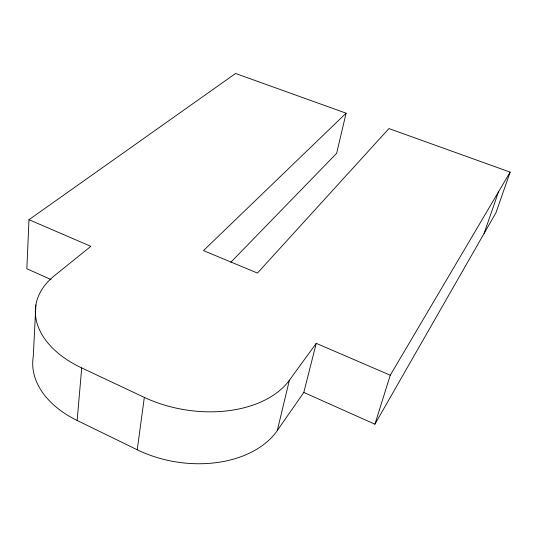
<?xml version="1.0" encoding="UTF-8"?>
<svg xmlns="http://www.w3.org/2000/svg" width="537" height="537" viewBox="0 0 537 537"><rect width="100%" height="100%" fill="white"/><g stroke="black" fill="none" stroke-linecap="round" stroke-linejoin="round"><path stroke-width="0.81" d="M230.836 262.257L336.625 153.347L346.097 113.186L235.568 73.482L28.991 219.693L26.85 268.748L51.069 279.562M35.892 304.962L33.26 356.555A98.17 65.091 5.4 0 0 77.147 420.471L137.237 449.784A99.365 67.796 8.7 0 0 277.287 430.567L303.808 392.446L316.239 343.344L390.271 375.215L510.15 172.135L388.936 128.571L257.438 273.078L203.489 250.584L346.097 113.186M77.147 420.471L81.705 367.932A101.788 63.319 6.1 0 1 54.412 275.703L90.86 246.329L28.991 219.693M137.237 449.784L144.325 397.387L81.705 367.932M277.287 430.567L289.383 380.243L316.239 343.344M303.808 392.446L374.92 424.203L390.271 375.215M484.099 233.447L498.477 191.91M510.15 172.135L496 212.659L374.92 424.203M289.383 380.243A103.104 66.031 9 0 1 144.325 397.387"/></g></svg>
